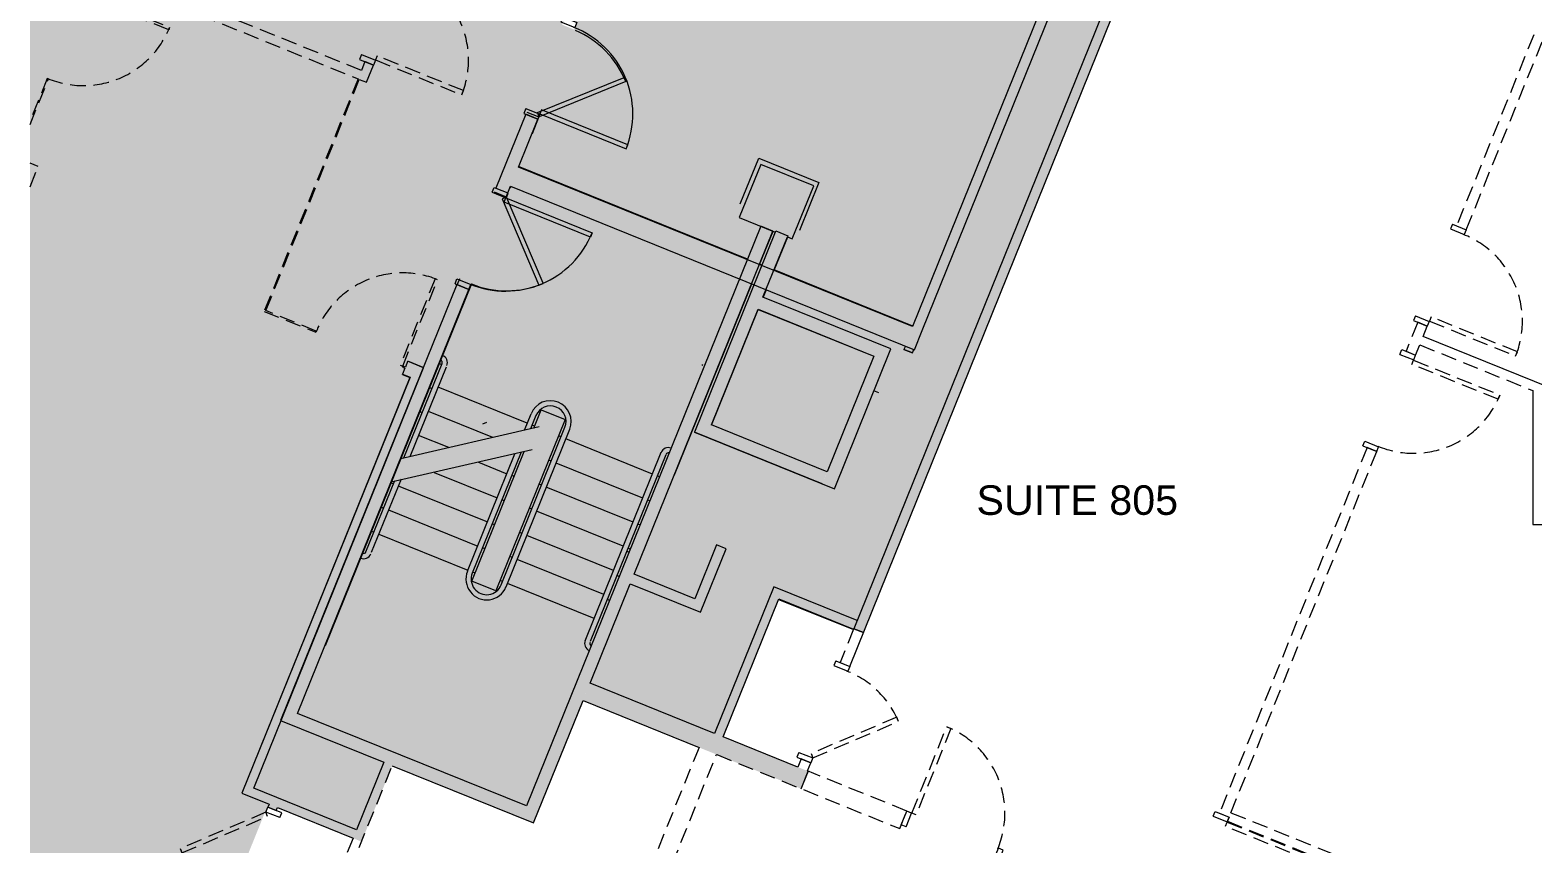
# Model space of a CAD drawing. Header units: inches. Extents: x 301 to 1681, y -483 to 1030.
# Drawn here: x 301 to 880, y 22 to 335 of the extents above; entities that cross this region are included whole.
import ezdxf

# ---------------------------------------------------------------- set-up
doc = ezdxf.new("R2010")
doc.units = ezdxf.units.IN
doc.header["$LTSCALE"] = 48
doc.header["$MEASUREMENT"] = 0
doc.linetypes.add('Demolished', pattern=[0.1875, 0.125, -0.0625])
for name, color, linetype, lineweight in [('8th floor - 800-805 background_dwg', 8, 'Continuous', 9), ('A-DETL-GENF', 247, 'Continuous', 9), ('A-DOOR', 8, 'Continuous', 13), ('A-DOOR-FRAM', 8, 'Continuous', 20), ('A-WALL', 8, 'Continuous', 13), ('A-Wall-Bldg', 8, 'Continuous', 9), ('A-Wall-Exst', 8, 'Continuous', 9), ('A-WALL-PATT', 8, 'Continuous', 13), ('G-ANNO-TEXT', 8, 'Continuous', 9), ('I-WALL', 8, 'Continuous', 13)]:
    doc.layers.add(name, color=color, linetype=linetype, lineweight=lineweight)
doc.styles.add('Swis721 Lt BT', font='swissl.ttf', dxfattribs={"height": 11.352851})

# ---------------------------------------------------------------- blocks, each defined once
blk = doc.blocks.new('Single Flush - OTJ_SOLIDFLUSH_ALUM-V1-FIRST FLOOR DEMOLITION')
at = {"layer": 'A-DOOR', "linetype": 'Demolished'}
for p, q in [((16.15625, 37.5625), (16.15625, 1.75)), ((17.90625, 37.5625), (16.15625, 37.5625)), ((17.90625, 1.75), (17.90625, 37.5625)), ((16.15625, 1.75), (17.90625, 1.75))]:
    blk.add_line(p, q, dxfattribs=at)
blk.add_arc((17.90625, 1.75), 35.8125, 90, 180.5, dxfattribs=at)
at = {"layer": 'A-DOOR-FRAM', "linetype": 'Demolished'}
for p, q in [((-20, -4), (-20, 1.75)), ((-20, 1.75), (-18, 1.75)), ((-18, -4), (-18, 1.75)), ((18.000004, -4), (18.000004, 1.75)), ((18.000004, 1.75), (20.000004, 1.75)), ((20.000004, -4), (20.000004, 1.75)), ((-20, -4), (-18, -4)), ((18.000004, -4), (20.000004, -4))]:
    blk.add_line(p, q, dxfattribs=at)
blk = doc.blocks.new('Single Glass Door - 36_ x 84_-4822332-FIRST FLOOR DEMOLITION')
at = {"layer": 'A-DOOR', "linetype": 'Demolished'}
for p, q in [((16.90625, 36.0625), (16.90625, 0.25)), ((17.90625, 36.0625), (16.90625, 36.0625)), ((17.90625, 0.25), (17.90625, 36.0625)), ((16.90625, 0.25), (17.90625, 0.25))]:
    blk.add_line(p, q, dxfattribs=at)
blk.add_arc((17.90625, 0.25), 35.8125, 90, 180.5, dxfattribs=at)
blk = doc.blocks.new('Single Glass Door - 36_ x 84_-4822611-FIRST FLOOR DEMOLITION')
at = {"layer": 'A-DOOR', "linetype": 'Demolished'}
for p, q in [((16.90625, -0.25), (17.90625, -0.25)), ((16.90625, -36.0625), (16.90625, -0.25)), ((17.90625, -0.25), (17.90625, -36.0625)), ((17.90625, -36.0625), (16.90625, -36.0625))]:
    blk.add_line(p, q, dxfattribs=at)
blk.add_arc((17.90625, -0.25), 35.8125, 179.5, 270, dxfattribs=at)
blk = doc.blocks.new('Single Flush - OTJ_SOLIDFLUSH_ALUM-V4-FIRST FLOOR DEMOLITION')
at = {"layer": 'A-DOOR', "linetype": 'Demolished'}
for p, q in [((-7.42, 27.07), (-8.65, 25.84)), ((-8.65, 25.84), (16.67, 0.51)), ((17.91, 1.75), (-7.42, 27.07)), ((16.67, 0.51), (17.91, 1.75))]:
    blk.add_line(p, q, dxfattribs=at)
blk.add_arc((17.91, 1.75), 35.81, 135, 180.5, dxfattribs=at)
at = {"layer": 'A-DOOR-FRAM', "linetype": 'Demolished'}
for p, q in [((-20, -4), (-20, 1.75)), ((-20, 1.75), (-18, 1.75)), ((-18, -4), (-18, 1.75)), ((18, -4), (18, 1.75)), ((18, 1.75), (20, 1.75)), ((20, -4), (20, 1.75)), ((-20, -4), (-18, -4)), ((18, -4), (20, -4))]:
    blk.add_line(p, q, dxfattribs=at)
blk = doc.blocks.new('Single Flush - OTJ_SOLIDFLUSH_ALUM-5004356-FIRST FLOOR DEMOLITION')
at = {"layer": 'A-DOOR'}
for p, q in [((16.15625, -2.5), (17.90625, -2.5)), ((16.15625, -38.3125), (16.15625, -2.5)), ((17.90625, -2.5), (17.90625, -38.3125)), ((17.90625, -38.3125), (16.15625, -38.3125))]:
    blk.add_line(p, q, dxfattribs=at)
blk.add_arc((17.90625, -2.5), 35.8125, 179.5, 270, dxfattribs=at)
at = {"layer": 'A-DOOR-FRAM'}
for p, q in [((-20, 3.25), (-20, -2.5)), ((-20, 3.25), (-18, 3.25)), ((-18, 3.25), (-18, -2.5)), ((18.000004, 3.25), (18.000004, -2.5)), ((18.000004, 3.25), (20.000004, 3.25)), ((20.000004, 3.25), (20.000004, -2.5)), ((-20, -2.5), (-18, -2.5)), ((18.000004, -2.5), (20.000004, -2.5))]:
    blk.add_line(p, q, dxfattribs=at)
blk = doc.blocks.new('Single Flush - OTJ_SOLIDFLUSH_ALUM-5004367-FIRST FLOOR DEMOLITION')
at = {"layer": 'A-DOOR'}
for p, q in [((16.15625, 38.3125), (16.15625, 2.5)), ((17.90625, 38.3125), (16.15625, 38.3125)), ((17.90625, 2.5), (17.90625, 38.3125)), ((16.15625, 2.5), (17.90625, 2.5))]:
    blk.add_line(p, q, dxfattribs=at)
blk.add_arc((17.90625, 2.5), 35.8125, 90, 180.5, dxfattribs=at)
at = {"layer": 'A-DOOR-FRAM'}
for p, q in [((-20, -3.25), (-20, 2.5)), ((-20, 2.5), (-18, 2.5)), ((-18, -3.25), (-18, 2.5)), ((18.000004, -3.25), (18.000004, 2.5)), ((18.000004, 2.5), (20.000004, 2.5)), ((20.000004, -3.25), (20.000004, 2.5)), ((-20, -3.25), (-18, -3.25)), ((18.000004, -3.25), (20.000004, -3.25))]:
    blk.add_line(p, q, dxfattribs=at)
blk = doc.blocks.new('Single Flush - OTJ_SOLIDFLUSH_ALUM-V6-FIRST FLOOR DEMOLITION')
at = {"layer": 'A-DOOR', "linetype": 'Demolished'}
for p, q in [((16.15625, 37.8125), (16.15625, 2)), ((17.90625, 37.8125), (16.15625, 37.8125)), ((17.90625, 2), (17.90625, 37.8125)), ((16.15625, 2), (17.90625, 2))]:
    blk.add_line(p, q, dxfattribs=at)
blk.add_arc((17.90625, 2), 35.8125, 90, 180.5, dxfattribs=at)
at = {"layer": 'A-DOOR-FRAM', "linetype": 'Demolished'}
for p, q in [((-20, -3.75), (-20, 2)), ((-20, 2), (-18, 2)), ((-18, -3.75), (-18, 2)), ((18.000004, -3.75), (18.000004, 2)), ((18.000004, 2), (20.000004, 2)), ((20.000004, -3.75), (20.000004, 2)), ((-20, -3.75), (-18, -3.75)), ((18.000004, -3.75), (20.000004, -3.75))]:
    blk.add_line(p, q, dxfattribs=at)
blk = doc.blocks.new('Single Flush - OTJ_SOLIDFLUSH_ALUM-V5-FIRST FLOOR DEMOLITION')
at = {"layer": 'A-DOOR', "linetype": 'Demolished'}
for p, q in [((16.15625, -2), (17.90625, -2)), ((16.15625, -37.8125), (16.15625, -2)), ((17.90625, -2), (17.90625, -37.8125)), ((17.90625, -37.8125), (16.15625, -37.8125))]:
    blk.add_line(p, q, dxfattribs=at)
blk.add_arc((17.90625, -2), 35.8125, 179.5, 270, dxfattribs=at)
at = {"layer": 'A-DOOR-FRAM', "linetype": 'Demolished'}
for p, q in [((-20, 3.75), (-20, -2)), ((-20, 3.75), (-18, 3.75)), ((-18, 3.75), (-18, -2)), ((18.000004, 3.75), (18.000004, -2)), ((18.000004, 3.75), (20.000004, 3.75)), ((20.000004, 3.75), (20.000004, -2)), ((-20, -2), (-18, -2)), ((18.000004, -2), (20.000004, -2))]:
    blk.add_line(p, q, dxfattribs=at)
blk = doc.blocks.new('Single Flush - OTJ_SOLIDFLUSH_ALUM-5212879-FIRST FLOOR DEMOLITION')
at = {"layer": 'A-DOOR', "linetype": 'Demolished'}
for p, q in [((-7.42, 27.32), (-8.65, 26.09)), ((-8.65, 26.09), (16.67, 0.76)), ((17.91, 2), (-7.42, 27.32)), ((16.67, 0.76), (17.91, 2))]:
    blk.add_line(p, q, dxfattribs=at)
blk.add_arc((17.91, 2), 35.81, 135, 180.5, dxfattribs=at)
at = {"layer": 'A-DOOR-FRAM', "linetype": 'Demolished'}
for p, q in [((-20, -3.75), (-20, 2)), ((-20, 2), (-18, 2)), ((-18, -3.75), (-18, 2)), ((18, -3.75), (18, 2)), ((18, 2), (20, 2)), ((20, -3.75), (20, 2)), ((-20, -3.75), (-18, -3.75)), ((18, -3.75), (20, -3.75))]:
    blk.add_line(p, q, dxfattribs=at)
blk = doc.blocks.new('Single Flush - OTJ_SOLIDFLUSH_ALUM-5004866-FIRST FLOOR DEMOLITION')
at = {"layer": 'A-DOOR', "linetype": 'Demolished'}
for p, q in [((16.15625, -3.625), (17.90625, -3.625)), ((16.15625, -39.4375), (16.15625, -3.625)), ((17.90625, -3.625), (17.90625, -39.4375)), ((17.90625, -39.4375), (16.15625, -39.4375))]:
    blk.add_line(p, q, dxfattribs=at)
blk.add_arc((17.90625, -3.625), 35.8125, 179.5, 270, dxfattribs=at)
at = {"layer": 'A-DOOR-FRAM', "linetype": 'Demolished'}
for p, q in [((-20, 2.125), (-20, -3.625)), ((-20, 2.125), (-18, 2.125)), ((-18, 2.125), (-18, -3.625)), ((18.000004, 2.125), (18.000004, -3.625)), ((18.000004, 2.125), (20.000004, 2.125)), ((20.000004, 2.125), (20.000004, -3.625)), ((-20, -3.625), (-18, -3.625)), ((18.000004, -3.625), (20.000004, -3.625))]:
    blk.add_line(p, q, dxfattribs=at)
blk = doc.blocks.new('8th floor - 800-805 background_dwg-4807125-FIRST FLOOR DEMOLITION')
at = {"layer": 'A-Wall-Bldg'}
h = blk.add_hatch(color=256, dxfattribs=at)
h.paths.add_polyline_path([(492.46, 36.76), (549.96, 178.95), (501.02, 58.71), (413.21, 94.2), (404.37, 72.35), (491.27, 37.24)], flags=0)
h.paths.add_polyline_path([(557.29, 116.44), (565.07, 135.69), (557.22, 116.5), (534.05, 125.89), (579.16, 237.43), (579.04, 237.47), (533.91, 125.89), (557.24, 116.46)], flags=0)
h.paths.add_polyline_path([(569.39, 135.69), (569.39, 135.69), (569.39, 135.69)], flags=0)
h.paths.add_polyline_path([(454.97, 197.42), (471.32, 237.53), (466.68, 239.41), (465.81, 237.25), (470.34, 235.42), (465.71, 223.96)], flags=0)
h.paths.add_polyline_path([(484.79, 270.87), (486.47, 275.02), (486.37, 275.06), (485.34, 272.5), (480.8, 274.34), (480.16, 272.74), (484.7, 270.91)], flags=0)
h.paths.add_polyline_path([(489.47, 282.44), (497.28, 301.76), (492.64, 303.63), (492.29, 302.77), (496.84, 300.93), (489.37, 282.47)], flags=0)
h.paths.add_polyline_path([(602.4, 561.85), (603.01, 563.39), (598.37, 565.24), (597.76, 563.73), (598.6, 563.39)], flags=0)
blk.add_hatch(color=256, dxfattribs=at).paths.add_polyline_path([(608.21, 165.24), (626.19, 209.75), (581.63, 227.73), (563.65, 183.27), (563.72, 183.27), (581.69, 227.73), (626.19, 209.74), (608.2, 165.24)], flags=0)
for p, q in [((492.64, 303.63), (497.28, 301.76)), ((497.18, 301.51), (494.65, 295.27)), ((496.44, 299.94), (496.53, 299.9)), ((480.8, 274.34), (480.72, 274.13)), ((486.47, 275.02), (486.22, 274.39)), ((582.17, 244.94), (587.37, 257.79)), ((592.93, 255.55), (587.73, 242.69)), ((471.32, 237.53), (415.07, 98.36)), ((466.68, 239.41), (465.81, 237.25)), ((549.52, 164.15), (579.17, 237.52)), ((584.73, 235.27), (583.56, 232.37)), ((563.7, 183.24), (581.69, 227.73)), ((460.47, 211.02), (460.59, 210.97)), ((445.34, 170.57), (460, 206.86)), ((447.71, 171.12), (461.67, 205.63)), ((458.96, 206.95), (459.89, 206.57)), ((560.18, 206.55), (559.99, 206.08)), ((455.21, 197.67), (456.14, 197.3)), ((492.79, 183.9), (458.48, 197.76)), ((628.03, 195.62), (626.18, 196.37)), ((451.47, 188.4), (452.39, 188.03)), ((479.55, 178.46), (454.74, 188.49)), ((491.73, 181.27), (494.29, 187.61)), ((496.14, 186.86), (494.11, 181.82)), ((497.4, 182.58), (444.15, 170.29)), ((475.67, 183.66), (477.28, 184.35)), ((482.76, 121.73), (507.27, 182.36)), ((484.62, 120.98), (509.12, 181.61)), ((495.57, 182.77), (494.64, 183.15)), ((606.34, 160.6), (557.19, 180.47)), ((494.67, 173.74), (440.49, 161.24)), ((462.56, 174.54), (450.99, 179.22)), ((505.77, 178.65), (504.84, 179.03)), ((541, 164.41), (507.62, 177.9)), ((469.78, 126.98), (488.07, 172.22)), ((490.45, 172.76), (471.64, 126.23)), ((473.98, 168.97), (484.96, 164.53)), ((502.02, 169.38), (501.09, 169.75)), ((537.25, 155.14), (503.88, 168.63)), ((515.08, 100.28), (544.37, 172.76)), ((517.16, 100.08), (546.2, 171.93)), ((430.74, 134.46), (441.84, 161.93)), ((444.22, 162.48), (432.79, 134.18)), ((456.99, 165.05), (481.21, 155.26)), ((487.74, 163.4), (486.81, 163.78)), ((543.66, 163.34), (542.85, 163.66)), ((440.38, 160.97), (441.31, 160.6)), ((443.16, 159.85), (477.47, 145.98)), ((498.27, 160.11), (497.35, 160.48)), ((533.51, 145.87), (500.13, 159.36)), ((436.63, 151.7), (437.56, 151.33)), ((439.41, 150.58), (473.72, 136.71)), ((483.99, 154.13), (483.07, 154.51)), ((494.53, 150.84), (493.6, 151.21)), ((539.91, 154.07), (539.11, 154.39)), ((480.25, 144.86), (479.32, 145.23)), ((529.76, 136.6), (496.38, 150.09)), ((536.16, 144.8), (535.36, 145.12)), ((432.89, 142.43), (433.81, 142.06)), ((435.67, 141.31), (469.97, 127.44)), ((490.78, 141.57), (489.85, 141.94)), ((526.01, 127.33), (492.63, 140.82)), ((476.5, 135.59), (475.57, 135.96)), ((531.92, 134.31), (531.12, 134.64)), ((532.41, 135.53), (531.61, 135.85)), ((487.03, 132.29), (486.11, 132.67)), ((522.26, 118.05), (488.89, 131.54)), ((472.75, 126.32), (471.83, 126.69)), ((483.29, 123.02), (482.36, 123.4)), ((518.52, 108.78), (485.14, 122.27)), ((528.17, 125.04), (527.38, 125.37)), ((524.42, 115.77), (523.63, 116.09))]:
    blk.add_line(p, q, dxfattribs=at)
at = {"layer": 'A-Wall-Bldg', "flags": 128}
blk.add_lwpolyline([(496.68, 303.4), (530.04, 316.94), (530.7, 315.32), (497.34, 301.78)], close=True, dxfattribs=at)
for points in [[(574.73, 268.29), (581.86, 285.93), (605.03, 276.56), (597.53, 258)], [(485.34, 272.27), (484.78, 270.88), (480.15, 272.75)], [(498.86, 237.74), (484.78, 270.88), (483.17, 270.19), (497.25, 237.06)], [(581.69, 227.73), (626.19, 209.74), (608.2, 165.24)], [(495.3, 182.09), (498.15, 189.15), (507.42, 185.4), (480.76, 119.44), (471.49, 123.19), (491.64, 173.04)]]:
    blk.add_lwpolyline(points, dxfattribs=at)
at = {"layer": 'A-Wall-Bldg'}
for centre, radius, start, end in [((497.37, 301.8), 35.97, 22.07187, 67.11379), ((484.79, 270.84), 35.97, 247.98509, 293.02701), ((459.08, 207.23), 3, 337.99483, 67.99484), ((459.08, 207.23), 1, 337.99483, 67.99484), ((501.71, 184.61), 8, 337.99293, 157.99293), ((501.71, 184.61), 6, 337.99293, 157.99293), ((547.12, 171.56), 3, 70.48788, 157.99102), ((547.12, 171.56), 1, 76.13317, 157.99102), ((429.82, 134.84), 3, 247.99102, 337.991), ((429.82, 134.84), 1, 247.99102, 337.991), ((477.2, 123.98), 8, 157.99292, 337.99293), ((477.2, 123.98), 6, 157.99292, 337.99293), ((517.89, 99.24), 3, 157.99483, 245.00447), ((517.89, 99.24), 1, 157.99483, 238.32771)]:
    blk.add_arc(centre, radius, start, end, dxfattribs=at)
at = {"layer": 'A-Wall-Exst'}
for p, q in [((577.52, 247.04), (489.44, 282.63)), ((583.13, 244.77), (582.15, 245.17)), ((641.14, 221.33), (587.77, 242.9)), ((638.29, 213.61), (637.77, 212.33)), ((452.79, 205.36), (446.8, 207.78)), ((589.51, 116.2), (618.3, 104.57))]:
    blk.add_line(p, q, dxfattribs=at)
at = {"layer": 'A-Wall-Exst', "flags": 128}
for points in [[(637.77, 212.33), (641.02, 211.02), (641.53, 212.29)], [(444.81, 202.87), (444.74, 202.68), (447.6, 201.52), (384.91, 46.35)]]:
    blk.add_lwpolyline(points, dxfattribs=at)
at = {"layer": 'A-WALL-PATT'}
for p, q in [((641.02, 211.02), (637.77, 212.33)), ((444.74, 202.68), (444.81, 202.87))]:
    blk.add_line(p, q, dxfattribs=at)

msp = doc.modelspace()

# ---------------------------------------------------------------- hatches: boundary and pattern name
at = {"layer": 'A-DETL-GENF'}
h = msp.add_hatch(color=256, dxfattribs=at)
h.paths.add_polyline_path([(301.48, -483.15), (1680.82, -483.15), (1680.82, 367.05), (1667.06, 372.61), (1675.3, 393.01), (1680.82, 390.78), (1680.82, 1030.23), (1594.71, 1030.23), (1594.71, 1021.49), (1579.71, 1021.5), (1579.71, 1030.23), (1474.71, 1030.23), (1474.72, 946.5), (1579.7, 946.5), (1579.7, 979.5), (1583.69, 979.45), (1583.71, 979.49), (1594.71, 979.44), (1602.63, 978.69), (1602.73, 962.72), (1603.01, 962.57), (1602.84, 946.49), (1598.83, 946.49), (1598.83, 942.49), (1508.4, 942.5), (1404.71, 942.52), (1404.71, 947.51), (1460.7, 947.51), (1460.7, 962.51), (1470.71, 962.51), (1470.71, 1030.23), (1171.71, 1030.23), (1171.71, 973.55), (1276.05, 973.53), (1276.05, 947.53), (1317.55, 947.52), (1317.55, 942.53), (1166.7, 942.54), (1166.7, 942.86), (889.38, 942.86), (889.38, 946.36), (905.1, 946.36), (905.1, 1030.23), (759.08, 1030.23), (734.78, 970.08), (695.56, 970.08), (685.98, 946.36), (849.38, 946.36), (849.38, 942.86), (684.56, 942.86), (448.58, 358.79), (445.34, 360.1), (641.79, 846.33), (588.01, 868.05), (591.85, 877.56), (595.1, 876.25), (592.57, 869.99), (643.1, 849.57), (658.83, 888.51), (608.3, 908.93), (605.58, 902.21), (602.34, 903.52), (620.83, 949.27), (624.07, 947.96), (609.61, 912.17), (660.14, 891.76), (692.33, 971.42), (641.79, 991.81), (639.05, 985.05), (635.81, 986.36), (638.55, 993.15), (625.19, 998.55), (637.99, 1030.23), (577.63, 1030.23), (552.68, 968.48), (549.44, 969.79), (573.86, 1030.23), (301.48, 1030.23), (301.48, 798.58), (302.43, 800.94), (456.13, 738.84), (503.02, 854.91), (506.27, 853.6), (454.22, 724.78), (450.98, 726.09), (454.82, 735.59), (301.48, 797.55), (301.48, 593.89), (384.03, 560.49), (415.36, 637.94), (415.07, 638.06), (423.31, 658.46), (423.62, 658.37), (435.99, 689), (439.24, 687.69), (426.85, 657.03), (443.93, 650.13), (435.69, 629.73), (418.61, 636.63), (379.12, 539.02), (375.88, 540.33), (382.72, 557.25), (301.48, 590.11), (301.48, 387.05), (306.15, 385.16), (310.36, 395.56), (316.34, 393.14), (360.88, 503.25), (364.12, 501.94), (319.58, 391.83), (338.57, 384.15), (328.86, 360.14), (301.48, 371.21), (301.48, -121.08), (496.86, -200.02), (496.81, -200.13), (530.65, -213.82), (559.13, -143.35), (487.43, -114.38), (477.2, -139.72), (343.66, -85.77), (343.76, -85.54), (343.45, -85.41), (393.18, 37.53), (383, 41.64), (447.68, 201.71), (450.8, 200.45), (465.71, 237.3), (465.81, 237.25), (466.68, 239.41), (471.32, 237.53), (450.92, 187.42), (413.21, 94.2), (501.02, 58.71), (559.01, 201.28), (574.44, 239.43), (486.47, 275.02), (484.79, 270.87), (480.16, 272.74), (480.8, 274.34), (480.71, 274.38), (492.2, 302.8), (492.31, 302.8), (492.64, 303.63), (497.28, 301.76), (489.47, 282.44), (577.44, 246.85), (582.63, 259.71), (574.39, 263.05), (582.63, 283.44), (603.03, 275.19), (594.78, 254.8), (592.89, 255.56), (587.69, 242.7), (641.05, 221.12), (737.8, 460.29), (615.11, 509.86), (597.9, 467.3), (568.92, 479.02), (510.84, 335.34), (506.21, 337.21), (507.27, 339.86), (507.2, 339.88), (584.26, 530.32), (588.89, 528.45), (587.62, 525.28), (677.39, 489.01), (692.35, 526), (682.31, 530.06), (690.55, 550.45), (706.13, 544.15), (708.41, 554.3), (614.65, 592.18), (602.4, 561.85), (597.76, 563.73), (611.33, 597.29), (644.61, 583.85), (646.21, 587.79), (646.32, 587.74), (661.3, 624.83), (661.19, 624.87), (686.22, 686.82), (686.33, 686.78), (701.32, 723.87), (701.2, 723.91), (702.66, 727.52), (669.45, 740.94), (726.65, 882.49), (1577.02, 882.49), (1577.02, 841.12), (1657.61, 841.12), (1657.65, 638.31), (1666.03, 634.97), (1657.61, 634.97), (1657.61, 633.49), (1274.43, 633.49), (1344.35, 529.79), (1394.53, 509.77), (1380.06, 473.95), (1399.93, 444.48), (1413.8, 424.57), (1327.76, 366.55), (1303.11, 403.11), (1011.25, 206.36), (1038.1, 166.53), (929.56, 93.35), (929.56, -450.17), (758.42, -450.17), (758.42, -454.42), (754.92, -454.42), (754.92, -411.73), (629.46, -361.05), (613.67, -400.15), (610.42, -398.84), (612.75, -393.07), (564.59, -373.61), (562.26, -379.38), (559.02, -378.07), (574.81, -338.97), (462.78, -293.71), (451.73, -321.05), (444.54, -318.15), (445.86, -314.91), (449.8, -316.5), (495.54, -203.27), (384.75, -158.5), (339, -271.73), (359.02, -279.82), (362.17, -272.03), (381.64, -279.89), (378.49, -287.69), (408.77, -299.92), (407.46, -303.17), (377.18, -290.94), (371.14, -305.89), (351.67, -298.02), (357.71, -283.07), (334.44, -273.67), (381.5, -157.19), (301.48, -124.86), (301.48, -450.17)], flags=0)
h.paths.add_polyline_path([(614.06, -389.82), (626.22, -359.74), (616.5, -355.81), (605.45, -383.16), (574.9, -370.82), (585.95, -343.47), (578.06, -340.28), (565.91, -370.37), (613.67, -389.66)], flags=0)
h.paths.add_polyline_path([(426.88, 27.69), (437.43, 53.6), (398.04, 69.51), (387.56, 43.57), (425.8, 28.12)], flags=0)
h.paths.add_polyline_path([(564.9, 64.65), (587.68, 120.97), (619.7, 108.03), (758.62, 451.88), (741.51, 458.79), (641.76, 212.2), (584.69, 235.29), (583.51, 232.39), (632.7, 212.51), (610.96, 158.73), (557.14, 180.51), (580.05, 237.16), (579.08, 237.56), (579.04, 237.47), (579.16, 237.43), (534.04, 125.87), (557.22, 116.5), (565.68, 137.19), (569.39, 135.69), (559.5, 111.23), (532.41, 122.18), (516.97, 84.02), (558.89, 67.08)], flags=0)
h.paths.add_polyline_path([(1071.76, 164.62), (1069.46, 164.62), (1067.21, 165.09), (1065.11, 166.03), (1063.25, 167.38), (1061.71, 169.09), (1060.56, 171.08), (1059.85, 173.27), (1059.61, 175.56), (1059.85, 177.84), (1060.56, 180.03), (1061.71, 182.02), (1063.25, 183.73), (1065.11, 185.08), (1067.21, 186.02), (1069.46, 186.5), (1071.76, 186.5), (1074.01, 186.02), (1076.11, 185.08), (1077.97, 183.73), (1079.51, 182.02), (1080.66, 180.03), (1081.37, 177.84), (1081.61, 175.56), (1081.37, 173.27), (1080.66, 171.08), (1079.51, 169.09), (1077.97, 167.38), (1076.11, 166.03), (1074.01, 165.09)], flags=0)
h.paths.add_polyline_path([(608.2, 165.24), (626.18, 209.75), (581.69, 227.73), (563.74, 183.23), (608.2, 165.24)], flags=0)
h.paths.add_polyline_path([(583.05, 244.58), (588.25, 257.43), (587.28, 257.83), (582.08, 244.97), (582.64, 244.74)], flags=0)
h.paths.add_polyline_path([(432.23, 318.3), (428.98, 319.61), (430.36, 323.01), (433.6, 321.7), (432.76, 319.61)], flags=0)
h.paths.add_polyline_path([(1310.24, 348.99), (1307.99, 349.47), (1305.89, 350.4), (1304.03, 351.75), (1302.49, 353.46), (1301.34, 355.45), (1300.63, 357.64), (1300.39, 359.93), (1300.63, 362.21), (1301.34, 364.4), (1302.63, 366.55), (1304.03, 368.1), (1305.89, 369.45), (1307.99, 370.39), (1310.24, 370.87), (1312.54, 370.87), (1314.79, 370.39), (1316.89, 369.45), (1318.75, 368.1), (1320.29, 366.39), (1321.44, 364.4), (1322.15, 362.21), (1322.39, 359.93), (1322.15, 357.64), (1321.44, 355.45), (1320.29, 353.46), (1318.75, 351.75), (1316.89, 350.4), (1314.79, 349.47), (1312.54, 348.99)], flags=0)
h.paths.add_polyline_path([(307.19, 371.06), (315.4, 391.36), (311.46, 392.96), (303.25, 372.65), (306.15, 371.48)], flags=0)
h.paths.add_polyline_path([(301.48, 373.61), (304.84, 381.92), (301.48, 383.28), (301.48, 378.3)], flags=0)
h.paths.add_polyline_path([(595.96, 471.86), (611.87, 511.17), (586.12, 521.57), (570.23, 482.27), (594.65, 472.39)], flags=0)
h.paths.add_polyline_path([(692.38, 482.96), (696.4, 500.88), (689.61, 484.07), (692.22, 483.02)], flags=0)
h.paths.add_polyline_path([(685.91, 485.57), (700.85, 522.56), (696.06, 524.5), (681.1, 487.51)], flags=0)
h.paths.add_polyline_path([(521.25, 890.68), (518.01, 891.99), (523.16, 904.76), (523.07, 904.8), (526.53, 913.37), (398.16, 965.24), (394.04, 955.04), (369.93, 964.78), (379.67, 988.89), (403.78, 979.15), (399.47, 968.48), (527.84, 916.62), (531.31, 925.2), (531.38, 925.2), (534.45, 932.7), (537.7, 931.39), (534.74, 924.06), (551.85, 917.14), (543.61, 896.75), (543.54, 896.75), (543.47, 896.56), (526.41, 903.45), (523.21, 895.53)], flags=0)
h.paths.add_polyline_path([(991.15, 946.36), (1166.7, 946.36), (1166.7, 1030.23), (908.6, 1030.23), (908.6, 946.36)], flags=0)
h.paths.add_polyline_path([(1308.7, 947.53), (1286.71, 947.53), (1286.71, 994.53), (1308.71, 994.53), (1308.7, 947.53)], flags=0)
h.paths.add_polyline_path([(1271.05, 947.53), (1271.05, 969.07), (1171.71, 969.07), (1171.71, 947.53), (1260.44, 947.53)], flags=0)
h.paths.add_polyline_path([(998.71, 972.56), (998.7, 972.57), (998.71, 994.57), (1020.98, 994.6), (1020.98, 972.6), (1020.71, 972.56)], flags=0)
h.paths.add_polyline_path([(698.22, 973.58), (708.71, 973.58), (708.71, 996.59), (741.72, 996.59), (755.31, 1030.23), (641.76, 1030.23), (629.74, 1000.48), (696.34, 973.58), (696.98, 973.58)], flags=0)
h.paths.add_polyline_path([(734.71, 979.24), (740.91, 994.59), (734.71, 994.59), (734.71, 991.84)], flags=0)
at = {"layer": 'A-WALL'}
msp.add_hatch(color=256, dxfattribs=at).paths.add_polyline_path([(594.78, 254.8), (603.03, 275.19), (582.63, 283.44), (574.39, 263.04), (588.25, 257.43), (588.45, 257.91), (593.08, 256.04), (592.89, 255.56), (593.08, 255.48)], flags=0)
at = {"layer": 'A-Wall-Bldg'}
h = msp.add_hatch(color=256, dxfattribs=at)
h.paths.add_polyline_path([(492.46, 36.76), (549.96, 178.95), (501.02, 58.71), (413.21, 94.2), (404.37, 72.35), (491.27, 37.24)], flags=0)
h.paths.add_polyline_path([(557.29, 116.44), (565.07, 135.69), (557.22, 116.5), (534.05, 125.89), (579.16, 237.43), (579.04, 237.47), (533.91, 125.89), (557.24, 116.46)], flags=0)
h.paths.add_polyline_path([(569.39, 135.69), (569.39, 135.69), (569.39, 135.69)], flags=0)
h.paths.add_polyline_path([(454.97, 197.42), (471.32, 237.53), (466.68, 239.41), (465.81, 237.25), (470.34, 235.42), (465.71, 223.96)], flags=0)
h.paths.add_polyline_path([(484.79, 270.87), (486.47, 275.02), (486.37, 275.06), (485.34, 272.5), (480.8, 274.34), (480.16, 272.74), (484.7, 270.91)], flags=0)
h.paths.add_polyline_path([(489.47, 282.44), (497.28, 301.76), (492.64, 303.63), (492.29, 302.77), (496.84, 300.93), (489.37, 282.47)], flags=0)
h.paths.add_polyline_path([(602.4, 561.85), (603.01, 563.39), (598.37, 565.24), (597.76, 563.73), (598.6, 563.39)], flags=0)
msp.add_hatch(color=256, dxfattribs=at).paths.add_polyline_path([(608.21, 165.24), (626.19, 209.75), (581.63, 227.73), (563.65, 183.27), (563.72, 183.27), (581.69, 227.73), (626.19, 209.74), (608.2, 165.24)], flags=0)
at = {"layer": 'A-WALL-PATT'}
h = msp.add_hatch(color=256, dxfattribs=at)
h.paths.add_polyline_path([(432.23, 318.3), (433.6, 321.7), (430.36, 323.01), (428.98, 319.61)], flags=0)
h.paths.add_polyline_path([(448.58, 358.79), (695.56, 970.12), (692.33, 971.42), (445.34, 360.1)], flags=0)
h = msp.add_hatch(color=256, dxfattribs=at)
h.paths.add_polyline_path([(402.5, 67.71), (470.34, 235.42), (465.71, 237.3), (397.86, 69.58), (398.1, 69.65), (398.04, 69.51), (398.1, 69.49)], flags=0)
h.paths.add_polyline_path([(485.34, 272.5), (496.84, 300.93), (492.2, 302.8), (480.71, 274.38), (485.2, 272.56)], flags=0)
h.paths.add_polyline_path([(511.84, 338.01), (588.01, 526.31), (583.37, 528.18), (507.2, 339.88), (511.84, 338.01)], flags=0)
h.paths.add_polyline_path([(603.01, 563.39), (614.65, 592.18), (610.02, 594.05), (598.38, 565.26), (602.81, 563.47)], flags=0)
for points in [[(644.76, 219.62), (741.51, 458.79), (737.8, 460.29), (641.05, 221.12)], [(622.15, 103.4), (763.74, 453.85), (760.03, 455.35), (618.44, 104.9)], [(497.09, 34.89), (579.08, 237.56), (575.15, 239.14), (577.89, 246.67), (582.08, 244.97), (587.28, 257.83), (582.64, 259.71), (492.46, 36.76), (496.32, 35.2)], [(630.83, 207.88), (632.7, 212.51), (583.51, 232.39), (581.64, 227.75), (630.83, 207.88)], [(610.97, 158.73), (630.83, 207.88), (626.19, 209.74), (606.34, 160.6), (610.97, 158.73)], [(387.56, 43.57), (398.1, 69.68), (397.86, 69.58), (450.8, 200.45), (447.68, 201.71), (384.32, 44.88)], [(606.34, 160.6), (608.2, 165.24), (559.01, 185.14), (557.14, 180.51), (589.6, 167.38)], [(559.5, 111.23), (569.39, 135.69), (565.68, 137.19), (555.79, 112.73), (559.43, 111.26)], [(555.79, 112.73), (557.29, 116.44), (533.91, 125.89), (532.41, 122.18), (546.67, 116.42)], [(568.15, 63.34), (590.91, 119.66), (587.66, 120.97), (564.9, 64.65), (565.61, 64.36)], [(618.39, 104.78), (619.7, 108.03), (590.91, 119.66), (589.6, 116.42), (618.1, 104.9)], [(565.71, 56.5), (568.42, 63.23), (516.97, 84.02), (514.25, 77.3), (565.61, 56.54)], [(495.22, 30.25), (497.09, 34.89), (404.37, 72.35), (402.5, 67.71), (494.52, 30.53)], [(598.16, 43.39), (600.88, 50.11), (568.42, 63.23), (565.71, 56.5), (589.6, 46.85)], [(429.04, 23.01), (440.84, 52.22), (437.6, 53.53), (425.8, 24.32), (427.11, 23.79)], [(425.8, 24.35), (427.11, 27.59), (384.32, 44.88), (383, 41.64), (425.4, 24.51)]]:
    msp.add_hatch(color=256, dxfattribs=at).paths.add_polyline_path(points, flags=0)
h = msp.add_hatch(color=256, dxfattribs=at)
h.paths.add_polyline_path([(641.76, 212.2), (644.76, 219.62), (577.89, 246.67), (575.15, 239.14), (641.05, 212.49)], flags=0)
h.paths.add_polyline_path([(574.44, 239.43), (577.44, 246.85), (489.37, 282.47), (486.37, 275.06), (524.32, 259.71)], flags=0)
h = msp.add_hatch(color=256, dxfattribs=at)
h.paths.add_polyline_path([(563.65, 183.27), (584.69, 235.29), (580.05, 237.16), (559.01, 185.14), (561.21, 184.25)], flags=0)
h.paths.add_polyline_path([(587.69, 242.7), (593.08, 256.04), (588.45, 257.91), (583.05, 244.58), (587.28, 242.87)], flags=0)
h = msp.add_hatch(color=256, dxfattribs=at)
h.paths.add_polyline_path([(346.91, -87.08), (351.31, -76.18), (348.06, -74.87), (343.66, -85.77)], flags=0)
h.paths.add_polyline_path([(366.29, -39.1), (381.23, -2.13), (377.98, -0.82), (363.05, -37.78)], flags=0)
h.paths.add_polyline_path([(396.21, 34.95), (396.68, 36.11), (393.44, 37.42), (392.97, 36.26), (393.34, 36.11)], flags=0)

# ---------------------------------------------------------------- linework, layer by layer
at = {"layer": 'A-WALL'}
for p, q in [((582.63, 283.44), (574.39, 263.04)), ((603.03, 275.19), (582.63, 283.44)), ((641.05, 221.12), (489.37, 282.47)), ((486.37, 275.06), (641.76, 212.2)), ((594.78, 254.8), (603.03, 275.19)), ((574.39, 263.04), (588.25, 257.43)), ((588.25, 257.43), (588.45, 257.91)), ((588.45, 257.91), (593.08, 256.04)), ((593.08, 256.04), (592.89, 255.56)), ((592.89, 255.56), (594.78, 254.8)), ((641.76, 212.2), (644.76, 219.62))]:
    msp.add_line(p, q, dxfattribs=at)
at = {"layer": 'A-Wall-Bldg'}
for p, q in [((492.64, 303.63), (497.28, 301.76)), ((497.18, 301.51), (494.65, 295.27)), ((496.44, 299.94), (496.53, 299.9)), ((480.8, 274.34), (480.72, 274.13)), ((486.47, 275.02), (486.22, 274.39)), ((582.17, 244.94), (587.37, 257.79)), ((592.93, 255.55), (587.73, 242.69)), ((471.32, 237.53), (415.07, 98.36)), ((466.68, 239.41), (465.81, 237.25)), ((549.52, 164.15), (579.17, 237.52)), ((584.73, 235.27), (583.56, 232.37)), ((563.7, 183.24), (581.69, 227.73)), ((460.47, 211.02), (460.59, 210.97)), ((445.34, 170.57), (460, 206.86)), ((447.71, 171.12), (461.67, 205.63)), ((458.96, 206.95), (459.89, 206.57)), ((560.18, 206.55), (559.99, 206.08)), ((455.21, 197.67), (456.14, 197.3)), ((492.79, 183.9), (458.48, 197.76)), ((628.03, 195.62), (626.18, 196.37)), ((451.47, 188.4), (452.39, 188.03)), ((479.55, 178.46), (454.74, 188.49)), ((491.73, 181.27), (494.29, 187.61)), ((496.14, 186.86), (494.11, 181.82)), ((497.4, 182.58), (444.15, 170.29)), ((475.67, 183.66), (477.28, 184.35)), ((482.76, 121.73), (507.27, 182.36)), ((484.62, 120.98), (509.12, 181.61)), ((495.57, 182.77), (494.64, 183.15)), ((606.34, 160.6), (557.19, 180.47)), ((494.67, 173.74), (440.49, 161.24)), ((462.56, 174.54), (450.99, 179.22)), ((505.77, 178.65), (504.84, 179.03)), ((541, 164.41), (507.62, 177.9)), ((469.78, 126.98), (488.07, 172.22)), ((490.45, 172.76), (471.64, 126.23)), ((473.98, 168.97), (484.96, 164.53)), ((502.02, 169.38), (501.09, 169.75)), ((537.25, 155.14), (503.88, 168.63)), ((515.08, 100.28), (544.37, 172.76)), ((517.16, 100.08), (546.2, 171.93)), ((430.74, 134.46), (441.84, 161.93)), ((444.22, 162.48), (432.79, 134.18)), ((456.99, 165.05), (481.21, 155.26)), ((487.74, 163.4), (486.81, 163.78)), ((543.66, 163.34), (542.85, 163.66)), ((440.38, 160.97), (441.31, 160.6)), ((443.16, 159.85), (477.47, 145.98)), ((498.27, 160.11), (497.35, 160.48)), ((533.51, 145.87), (500.13, 159.36)), ((436.63, 151.7), (437.56, 151.33)), ((439.41, 150.58), (473.72, 136.71)), ((483.99, 154.13), (483.07, 154.51)), ((494.53, 150.84), (493.6, 151.21)), ((539.91, 154.07), (539.11, 154.39)), ((480.25, 144.86), (479.32, 145.23)), ((529.76, 136.6), (496.38, 150.09)), ((536.16, 144.8), (535.36, 145.12)), ((432.89, 142.43), (433.81, 142.06)), ((435.67, 141.31), (469.97, 127.44)), ((490.78, 141.57), (489.85, 141.94)), ((526.01, 127.33), (492.63, 140.82)), ((476.5, 135.59), (475.57, 135.96)), ((531.92, 134.31), (531.12, 134.64)), ((532.41, 135.53), (531.61, 135.85)), ((487.03, 132.29), (486.11, 132.67)), ((522.26, 118.05), (488.89, 131.54)), ((472.75, 126.32), (471.83, 126.69)), ((483.29, 123.02), (482.36, 123.4)), ((518.52, 108.78), (485.14, 122.27)), ((528.17, 125.04), (527.38, 125.37)), ((524.42, 115.77), (523.63, 116.09))]:
    msp.add_line(p, q, dxfattribs=at)
at = {"layer": 'A-Wall-Bldg', "flags": 128}
msp.add_lwpolyline([(496.68, 303.4), (530.04, 316.94), (530.7, 315.32), (497.34, 301.78)], close=True, dxfattribs=at)
for points in [[(574.73, 268.29), (581.86, 285.93), (605.03, 276.56), (597.53, 258)], [(485.34, 272.27), (484.78, 270.88), (480.15, 272.75)], [(498.86, 237.74), (484.78, 270.88), (483.17, 270.19), (497.25, 237.06)], [(581.69, 227.73), (626.19, 209.74), (608.2, 165.24)], [(495.3, 182.09), (498.15, 189.15), (507.42, 185.4), (480.76, 119.44), (471.49, 123.19), (491.64, 173.04)]]:
    msp.add_lwpolyline(points, dxfattribs=at)
at = {"layer": 'A-Wall-Bldg'}
for centre, radius, start, end in [((497.37, 301.8), 35.97, 22.07187, 67.11379), ((484.79, 270.84), 35.97, 247.98509, 293.02701), ((459.08, 207.23), 3, 337.99483, 67.99484), ((459.08, 207.23), 1, 337.99483, 67.99484), ((501.71, 184.61), 8, 337.99293, 157.99293), ((501.71, 184.61), 6, 337.99293, 157.99293), ((547.12, 171.56), 3, 70.48788, 157.99102), ((547.12, 171.56), 1, 76.13317, 157.99102), ((429.82, 134.84), 3, 247.99102, 337.991), ((429.82, 134.84), 1, 247.99102, 337.991), ((477.2, 123.98), 8, 157.99292, 337.99293), ((477.2, 123.98), 6, 157.99292, 337.99293), ((517.89, 99.24), 3, 157.99483, 245.00447), ((517.89, 99.24), 1, 157.99483, 238.32771)]:
    msp.add_arc(centre, radius, start, end, dxfattribs=at)
at = {"layer": 'A-Wall-Exst'}
for p, q in [((577.52, 247.04), (489.44, 282.63)), ((583.13, 244.77), (582.15, 245.17)), ((641.14, 221.33), (587.77, 242.9)), ((638.29, 213.61), (637.77, 212.33)), ((452.79, 205.36), (446.8, 207.78)), ((589.51, 116.2), (618.3, 104.57))]:
    msp.add_line(p, q, dxfattribs=at)
at = {"layer": 'A-Wall-Exst', "flags": 128}
for points in [[(637.77, 212.33), (641.02, 211.02), (641.53, 212.29)], [(444.81, 202.87), (444.74, 202.68), (447.6, 201.52), (384.91, 46.35)]]:
    msp.add_lwpolyline(points, dxfattribs=at)
at = {"layer": 'A-WALL-PATT'}
for p, q in [((641.02, 211.02), (637.77, 212.33)), ((444.74, 202.68), (444.81, 202.87))]:
    msp.add_line(p, q, dxfattribs=at)
at = {"layer": 'I-WALL'}
for p, q in [((616.9, 90.42), (774.3, 479.99)), ((737.8, 460.29), (641.05, 221.12)), ((644.76, 219.62), (741.51, 458.79)), ((758.62, 451.88), (618.44, 104.9)), ((430.36, 323.01), (428.98, 319.61)), ((433.6, 321.7), (430.36, 323.01)), ((430.92, 315.06), (433.6, 321.7)), ((492.2, 302.8), (480.71, 274.38)), ((489.37, 282.47), (496.84, 300.93)), ((496.84, 300.93), (492.2, 302.8)), ((480.71, 274.38), (485.34, 272.5)), ((485.34, 272.5), (486.37, 275.06)), ((582.64, 259.71), (492.46, 36.76)), ((533.91, 125.89), (587.28, 257.83)), ((588.25, 257.43), (557.14, 180.51)), ((587.28, 257.83), (582.64, 259.71)), ((583.51, 232.39), (592.89, 255.56)), ((465.71, 237.3), (397.86, 69.58)), ((470.34, 235.42), (465.71, 237.3)), ((404.37, 72.35), (470.34, 235.42)), ((632.7, 212.51), (583.51, 232.39)), ((563.65, 183.27), (581.64, 227.75)), ((581.64, 227.75), (626.19, 209.75)), ((925.66, 181.71), (837.55, 217.31)), ((626.19, 209.75), (608.21, 165.24)), ((610.97, 158.73), (632.7, 212.51)), ((387.56, 43.57), (452.89, 205.27)), ((447.68, 201.71), (383, 41.64)), ((879.79, 196.47), (879.79, 145.02)), ((557.14, 180.51), (610.97, 158.73)), ((608.21, 165.24), (563.65, 183.27)), ((879.79, 145.02), (925.66, 145.02)), ((565.68, 137.19), (557.29, 116.44)), ((559.5, 111.23), (569.39, 135.69)), ((569.39, 135.69), (565.68, 137.19)), ((516.97, 84.02), (532.41, 122.18)), ((532.41, 122.18), (559.5, 111.23)), ((557.29, 116.44), (533.91, 125.89)), ((587.66, 120.97), (564.9, 64.65)), ((568.15, 63.34), (589.6, 116.42)), ((619.7, 108.03), (587.66, 120.97)), ((589.6, 116.42), (618.39, 104.78)), ((618.44, 104.9), (622.15, 103.4)), ((564.9, 64.65), (516.97, 84.02)), ((495.22, 30.25), (514.25, 77.3)), ((514.25, 77.3), (558.89, 59.26)), ((397.86, 69.58), (437.6, 53.53)), ((492.46, 36.76), (404.37, 72.35)), ((596.94, 51.7), (568.15, 63.34)), ((437.6, 53.53), (427.11, 27.59)), ((440.84, 52.22), (495.22, 30.25)), ((565.61, 56.54), (565.71, 56.5)), ((598.16, 43.39), (600.88, 50.11)), ((383, 41.64), (393.44, 37.42)), ((427.11, 27.59), (387.56, 43.57)), ((393.44, 37.42), (392.97, 36.26)), ((392.97, 36.26), (396.21, 34.95)), ((396.21, 34.95), (396.68, 36.11)), ((396.68, 36.11), (425.8, 24.35))]:
    msp.add_line(p, q, dxfattribs=at)
at = {"layer": 'I-WALL', "linetype": 'Demolished'}
for p, q in [((428.98, 319.61), (326.13, 361.18)), ((325.28, 357.75), (427.72, 316.35)), ((880.1, 333.3), (850.42, 259.84)), ((854.12, 258.34), (883.34, 330.64)), ((308.07, 316.49), (301.48, 300.18)), ((301.48, 298.85), (308.53, 316.3)), ((308.53, 316.3), (308.07, 316.49)), ((427.72, 316.35), (391.55, 226.95)), ((392.21, 227.23), (428.18, 316.16)), ((428.18, 316.16), (430.92, 315.06)), ((304.63, 282.7), (301.48, 283.98)), ((301.48, 274.89), (304.63, 282.7)), ((850.42, 259.84), (854.12, 258.34)), ((391.55, 226.95), (411.4, 218.93)), ((411.59, 219.4), (392.21, 227.23)), ((835.43, 222.75), (830.94, 211.63)), ((839.14, 221.25), (835.43, 222.75)), ((837.55, 217.31), (839.14, 221.25)), ((411.4, 218.93), (411.59, 219.4)), ((834.64, 210.13), (836.24, 214.07)), ((836.24, 214.07), (879.79, 196.47)), ((830.94, 211.63), (834.64, 210.13)), ((444.96, 205.91), (444.78, 205.45)), ((444.78, 205.45), (445.7, 205.07)), ((445.7, 205.07), (444.81, 202.87)), ((444.81, 202.87), (447.68, 201.71)), ((445.89, 205.54), (444.96, 205.91)), ((446.78, 207.74), (445.89, 205.54)), ((452.89, 205.27), (446.78, 207.74)), ((815.95, 174.54), (759.16, 33.97)), ((819.66, 173.04), (815.95, 174.54)), ((763.52, 34.1), (819.66, 173.04)), ((618.39, 104.78), (613.19, 91.92)), ((622.15, 103.4), (618.44, 104.9)), ((613.19, 91.92), (616.9, 90.42)), ((558.89, 59.26), (491.27, -108.11)), ((404.51, -37.7), (440.84, 52.22)), ((497.99, -110.83), (565.61, 56.54)), ((565.71, 56.5), (636.14, 28.05)), ((598.21, 54.83), (596.94, 51.7)), ((601.92, 53.33), (598.21, 54.83)), ((600.65, 50.2), (601.92, 53.33)), ((600.88, 50.11), (598.16, 43.39)), ((638.86, 34.77), (600.65, 50.2)), ((636.14, 28.05), (638.86, 34.77)), ((759.16, 33.97), (762.87, 32.47)), ((762.87, 32.47), (762.21, 30.85)), ((762.21, 30.85), (809.88, 11.59)), ((810.99, 14.92), (763.52, 34.1)), ((425.8, 24.35), (402.58, -33.14))]:
    msp.add_line(p, q, dxfattribs=at)

# ---------------------------------------------------------------- block references
at = {"layer": '8th floor - 800-805 background_dwg'}
msp.add_blockref('8th floor - 800-805 background_dwg-4807125-FIRST FLOOR DEMOLITION', (0, 0), dxfattribs=at)
msp.add_blockref('8th floor - 800-805 background_dwg-4807125-FIRST FLOOR DEMOLITION', (0, 0), dxfattribs=at)
msp.add_blockref('8th floor - 800-805 background_dwg-4807125-FIRST FLOOR DEMOLITION', (0, 0), dxfattribs=at)
at = {"layer": 'A-DOOR', "linetype": 'Demolished'}
for name, p, rotation in [('Single Flush - OTJ_SOLIDFLUSH_ALUM-V1-FIRST FLOOR DEMOLITION', (439.47, 340.9), 247.9999999999997), ('Single Glass Door - 36_ x 84_-4822611-FIRST FLOOR DEMOLITION', (315.05, 333.09), 67.9929263561688), ('Single Flush - OTJ_SOLIDFLUSH_ALUM-V6-FIRST FLOOR DEMOLITION', (844.78, 240.55), 247.9999999999997), ('Single Glass Door - 36_ x 84_-4822332-FIRST FLOOR DEMOLITION', (428.18, 212.42), 337.9999999999994), ('Single Flush - OTJ_SOLIDFLUSH_ALUM-V5-FIRST FLOOR DEMOLITION', (825.3, 192.33), 67.99999999999977), ('Single Flush - OTJ_SOLIDFLUSH_ALUM-5212879-FIRST FLOOR DEMOLITION', (607.55, 72.63), 247.9999999999997), ('Single Flush - OTJ_SOLIDFLUSH_ALUM-5004866-FIRST FLOOR DEMOLITION', (656.04, 23.92), 157.9999999999997), ('Single Flush - OTJ_SOLIDFLUSH_ALUM-V4-FIRST FLOOR DEMOLITION', (387.1, 17.06), 67.99999999999936), ('Single Flush - OTJ_SOLIDFLUSH_ALUM-V5-FIRST FLOOR DEMOLITION', (753.52, 14.68), 67.99999999999977)]:
    msp.add_blockref(name, p, dxfattribs=dict(at, rotation=rotation))
at = {"layer": 'A-DOOR'}
for name, p, rotation in [('Single Flush - OTJ_SOLIDFLUSH_ALUM-5004367-FIRST FLOOR DEMOLITION', (502.02, 320.41), 247.9757396743709), ('Single Flush - OTJ_SOLIDFLUSH_ALUM-5004356-FIRST FLOOR DEMOLITION', (475.52, 254.9), 67.97573967437093)]:
    msp.add_blockref(name, p, dxfattribs=dict(at, rotation=rotation))

# ---------------------------------------------------------------- texts
at = {"layer": 'G-ANNO-TEXT', "insert": (665.67, 160.05), "char_height": 11.353, "width": 86.112, "attachment_point": 1, "line_spacing_factor": 1.00667, "style": 'Swis721 Lt BT'}
msp.add_mtext('SUITE 805', dxfattribs=at)

doc.saveas('drawing.dxf')
